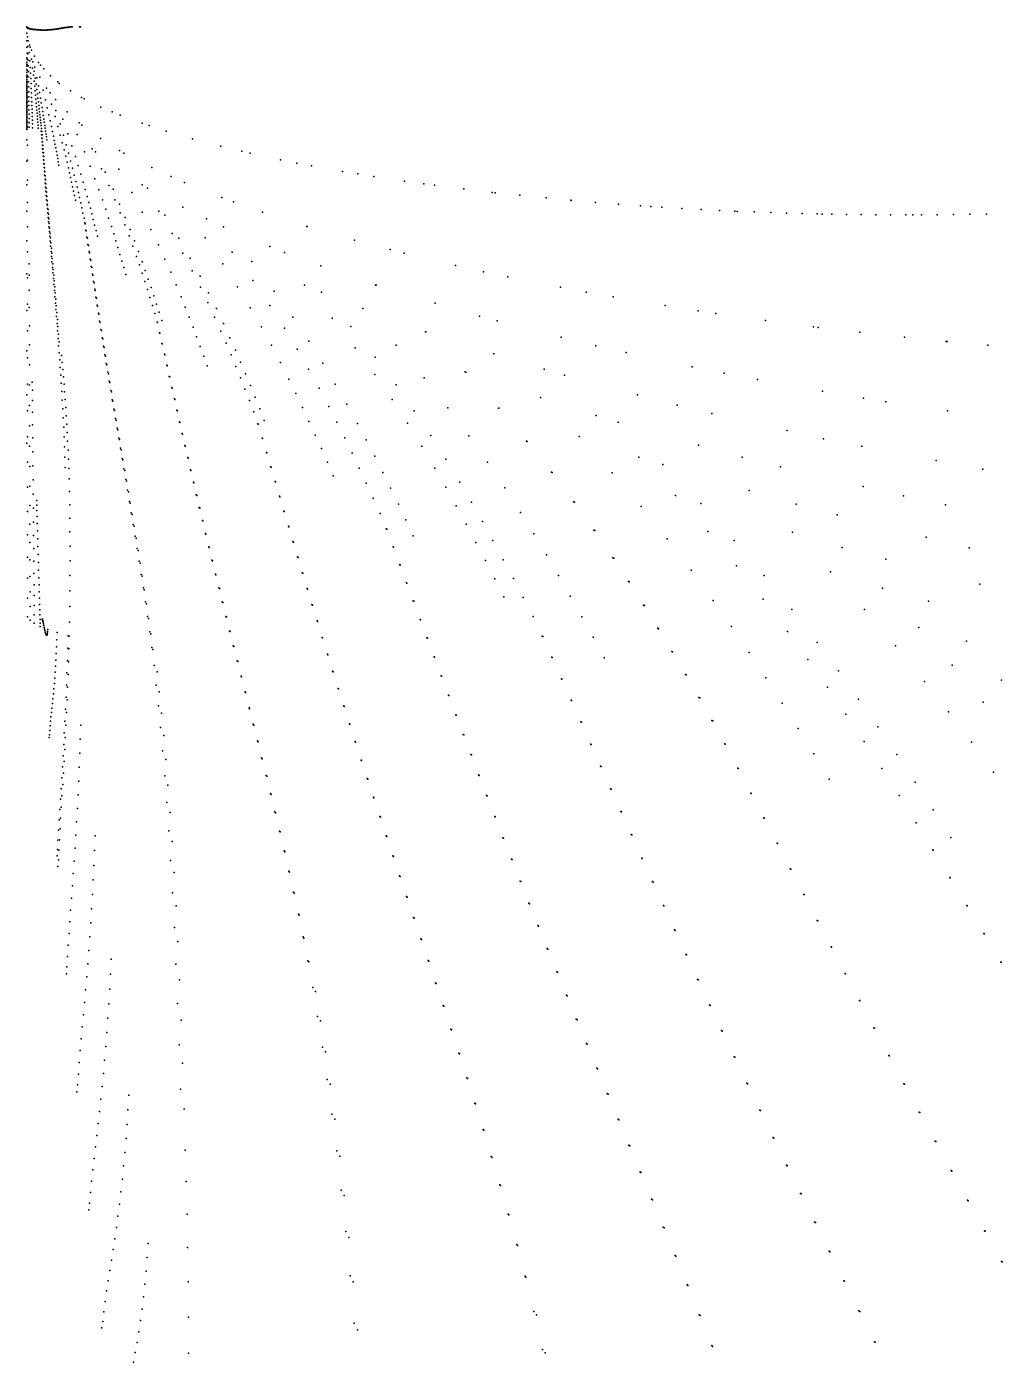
# Model space of a CAD drawing. Extents: x 0 to 4.6, y -1.66 to 1.66.
# Drawn here: x 0 to 0.143, y -0.1959 to 0 of the extents above; entities that cross this region are included whole.
import ezdxf

# ---------------------------------------------------------------- set-up
doc = ezdxf.new("R2010")
doc.units = 0
doc.layers.get('0').update_dxf_attribs({"linetype": 'CONTINUOUS'})

msp = doc.modelspace()

# ---------------------------------------------------------------- linework, layer by layer
at = {"color": 2}
for p in [(0, -0.00001, 78.6), (0, -0.00002, 78.6), (0, -0.00004, 78.6), (0.00001, -0.00005, 78.6), (0.00001, -0.00006, 78.6), (0.00001, -0.00007, 78.6), (0.00002, -0.00008, 78.6), (0.00002, -0.00093, 78.156), (0.00003, -0.0001, 78.6), (0.00004, -0.00011, 78.6), (0.00005, -0.00012, 78.6), (0.00007, -0.00014, 78.6), (0.00009, -0.00015, 78.6), (0.00009, -0.00016, 78.6), (0.00009, -0.00149, 78.156), (0.00013, -0.00018, 78.6), (0.00016, -0.00019, 78.6), (0.00017, -0.0002, 78.6), (0.00021, -0.00022, 78.6), (0.00025, -0.00023, 78.6), (0.00027, -0.00024, 78.6), (0.00033, -0.00026, 78.6), (0.00035, -0.00027, 78.6), (0.0004, -0.00028, 78.6), (0.00048, -0.0003, 78.6), (0.00048, -0.0003, 78.6), (0.00056, -0.00032, 78.6), (0.00062, -0.00033, 78.6), (0.00064, -0.00034, 78.6), (0.00073, -0.00035, 78.6), (0.00078, -0.00036, 78.6), (0.00082, -0.00037, 78.6), (0.00091, -0.00038, 78.6), (0.00095, -0.00039, 78.6), (0.001, -0.00039, 78.6), (0.00109, -0.00041, 78.6), (0.00114, -0.00041, 78.6), (0.00117, -0.00042, 78.6), (0.00126, -0.00043, 78.6), (0.00134, -0.00043, 78.6), (0.00135, -0.00043, 78.6), (0.00142, -0.00044, 78.6), (0.00149, -0.00045, 78.6), (0.00156, -0.00045, 78.6), (0.00156, -0.00045, 78.6), (0.00163, -0.00046, 78.6), (0.0017, -0.00046, 78.6), (0.00176, -0.00047, 78.6), (0.00179, -0.00047, 78.6), (0.00182, -0.00047, 78.6), (0.00188, -0.00047, 78.6), (0.00194, -0.00048, 78.6), (0.00199, -0.00048, 78.6), (0.00203, -0.00048, 78.6), (0.00204, -0.00048, 78.6), (0.00209, -0.00048, 78.6), (0.00214, -0.00049, 78.6), (0.00218, -0.00049, 78.6), (0.00223, -0.00049, 78.6), (0.00227, -0.00049, 78.6), (0.00229, -0.00049, 78.6), (0.00231, -0.00049, 78.6), (0.00236, -0.00049, 78.6), (0.0024, -0.00049, 78.6), (0.00244, -0.00049, 78.6), (0.00248, -0.00049, 78.6), (0.00253, -0.00049, 78.6), (0.00255, -0.00049, 78.6), (0.00257, -0.00049, 78.6), (0.00262, -0.00049, 78.6), (0.00266, -0.00049, 78.6), (0.00271, -0.00049, 78.6), (0.00276, -0.00049, 78.6), (0.00281, -0.00049, 78.6), (0.00281, -0.00049, 78.6), (0.00286, -0.00049, 78.6), (0.00291, -0.00049, 78.6), (0.00296, -0.00049, 78.6), (0.00301, -0.00048, 78.6), (0.00306, -0.00048, 78.6), (0.00309, -0.00048, 78.6), (0.00312, -0.00048, 78.6), (0.00317, -0.00048, 78.6), (0.00323, -0.00047, 78.6), (0.00329, -0.00047, 78.6), (0.00334, -0.00046, 78.6), (0.00337, -0.00046, 78.6), (0.0034, -0.00046, 78.6), (0.00346, -0.00045, 78.6), (0.00352, -0.00045, 78.6), (0.00358, -0.00044, 78.6), (0.00364, -0.00043, 78.6), (0.00365, -0.00043, 78.6), (0.00371, -0.00043, 78.6), (0.00377, -0.00042, 78.6), (0.00384, -0.00041, 78.6), (0.0039, -0.0004, 78.6), (0.00393, -0.0004, 78.6), (0.00397, -0.0004, 78.6), (0.00403, -0.00039, 78.6), (0.0041, -0.00038, 78.6), (0.00417, -0.00037, 78.6), (0.00422, -0.00036, 78.6), (0.00424, -0.00036, 78.6), (0.00431, -0.00035, 78.6), (0.00438, -0.00034, 78.6), (0.00446, -0.00033, 78.6), (0.0045, -0.00032, 78.6), (0.00453, -0.00032, 78.6), (0.0046, -0.0003, 78.6), (0.00468, -0.00029, 78.6), (0.00476, -0.00028, 78.6), (0.00479, -0.00028, 78.6), (0.00483, -0.00027, 78.6), (0.00491, -0.00026, 78.6), (0.00499, -0.00024, 78.6), (0.00507, -0.00023, 78.6), (0.00507, -0.00023, 78.6), (0.00515, -0.00022, 78.6), (0.00523, -0.00021, 78.6), (0.00531, -0.00019, 78.6), (0.00534, -0.00019, 78.6), (0.00539, -0.00018, 78.6), (0.00548, -0.00017, 78.6), (0.00556, -0.00015, 78.6), (0.00561, -0.00014, 78.6), (0.00565, -0.00014, 78.6), (0.00574, -0.00013, 78.6), (0.00582, -0.00011, 78.6), (0.00588, -0.0001, 78.6), (0.00591, -0.0001, 78.6), (0.006, -0.00009, 78.6), (0.00609, -0.00007, 78.6), (0.00613, -0.00007, 78.6), (0.00618, -0.00006, 78.6), (0.00627, -0.00005, 78.6), (0.00637, -0.00004, 78.6), (0.00638, -0.00003, 78.6), (0.00646, -0.00002, 78.6), (0.00655, -0.00001, 78.6), (0.00665, 0, 78.6), (0.00773, -0.00001, 78.6), (0.00786, -0.00001, 78.6), (0.00004, -0.00206, 77.356), (0.00004, -0.00301, 76.556), (0.00005, -0.0039, 75.756), (0.00015, -0.00289, 77.356), (0.00021, -0.00209, 78.156), (0.00036, -0.0038, 77.356), (0.00041, -0.00273, 78.156), (0.00052, -0.00298, 78.156), (0.00071, -0.00346, 78.156), (0, -0.00456, 34.456), (0, -0.00521, 35.156), (0, -0.00549, 33.756), (0, -0.00579, 35.856), (0.00006, -0.00475, 74.956), (0.00006, -0.00559, 74.156), (0.00018, -0.00396, 76.556), (0.00021, -0.00489, 75.756), (0.00023, -0.00575, 74.956), (0.00044, -0.00499, 76.556), (0.00069, -0.00477, 77.356), (0.00088, -0.00515, 77.356), (0.00114, -0.0043, 78.156), (0.00173, -0.00523, 78.156), (0.00203, -0.00562, 78.156), (0, -0.00629, 36.556), (0, -0.00673, 37.256), (0, -0.0071, 37.956), (0, -0.00722, 33.056), (0, -0.00744, 38.656), (0, -0.00774, 39.356), (0.00006, -0.0064, 73.356), (0.00007, -0.00721, 72.556), (0.00025, -0.00656, 74.156), (0.00026, -0.00734, 73.356), (0.00051, -0.00596, 75.756), (0.00056, -0.00682, 74.956), (0.0006, -0.00761, 74.156), (0.00086, -0.00609, 76.556), (0.00099, -0.00712, 75.756), (0.0011, -0.00653, 76.556), (0.0012, -0.00595, 77.356), (0.00125, -0.00757, 75.756), (0.0015, -0.00751, 76.556), (0.00193, -0.00738, 77.356), (0.00251, -0.0062, 78.156), (0.00351, -0.00722, 78.156), (0, -0.00799, 40.056), (0, -0.00823, 40.756), (0, -0.00845, 41.456), (0, -0.00865, 42.156), (0, -0.00884, 42.856), (0, -0.00901, 43.556), (0, -0.00915, 32.356), (0, -0.00918, 44.256), (0, -0.00935, 44.956), (0, -0.00952, 45.656), (0, -0.00968, 46.356), (0.00007, -0.00802, 71.756), (0.00007, -0.00883, 70.956), (0.00007, -0.00963, 70.156), (0.00028, -0.00809, 72.556), (0.00029, -0.00883, 71.756), (0.0003, -0.00956, 70.956), (0.00064, -0.00834, 73.356), (0.00067, -0.00904, 72.556), (0.0007, -0.00971, 71.756), (0.00109, -0.00798, 74.956), (0.00117, -0.00874, 74.156), (0.00124, -0.00942, 73.356), (0.00138, -0.00844, 74.956), (0.00148, -0.00919, 74.156), (0.00171, -0.00868, 75.756), (0.00188, -0.00964, 74.956), (0.0024, -0.0093, 76.556), (0.00292, -0.009, 77.356), (0.00344, -0.00972, 77.356), (0.00454, -0.00811, 78.156), (0.00478, -0.00831, 78.156), (0.0064, -0.00943, 78.156), (0, -0.00985, 47.056), (0, -0.01002, 47.756), (0, -0.01019, 48.456), (0, -0.01037, 49.156), (0, -0.01055, 49.856), (0, -0.01074, 50.556), (0, -0.01093, 51.256), (0, -0.01112, 51.956), (0, -0.01132, 31.656), (0, -0.01133, 52.656), (0, -0.01153, 53.356), (0, -0.01174, 54.056), (0.00008, -0.01034, 69.456), (0.00008, -0.01106, 68.756), (0.00031, -0.01029, 70.156), (0.00032, -0.01092, 69.456), (0.00032, -0.01156, 68.756), (0.00072, -0.01036, 70.956), (0.00075, -0.011, 70.156), (0.00077, -0.01155, 69.456), (0.0013, -0.01005, 72.556), (0.00135, -0.01065, 71.756), (0.0014, -0.01121, 70.956), (0.00157, -0.00985, 73.356), (0.00165, -0.01046, 72.556), (0.00172, -0.01102, 71.756), (0.00179, -0.01155, 70.956), (0.00202, -0.01046, 74.156), (0.00214, -0.01119, 73.356), (0.00275, -0.01074, 75.756), (0.00364, -0.01137, 76.556), (0.00423, -0.0107, 77.356), (0.00804, -0.01039, 78.156), (0.00842, -0.0106, 78.156), (0, -0.01196, 54.756), (0, -0.01217, 55.456), (0, -0.0124, 56.156), (0, -0.01263, 56.856), (0, -0.01285, 57.556), (0, -0.01308, 58.256), (0, -0.01331, 58.956), (0, -0.01354, 59.656), (0.00008, -0.01177, 68.056), (0.00008, -0.01249, 67.356), (0.00008, -0.01322, 66.656), (0.00033, -0.01219, 68.056), (0.00034, -0.01282, 67.356), (0.00035, -0.01346, 66.656), (0.00078, -0.0121, 68.756), (0.0008, -0.01264, 68.056), (0.00082, -0.01318, 67.356), (0.00145, -0.01176, 70.156), (0.00149, -0.01222, 69.456), (0.00153, -0.01268, 68.756), (0.00156, -0.01312, 68.056), (0.0016, -0.01357, 67.356), (0.00184, -0.01206, 70.156), (0.00189, -0.01249, 69.456), (0.00194, -0.01291, 68.756), (0.00199, -0.01331, 68.056), (0.00225, -0.01185, 72.556), (0.00235, -0.01246, 71.756), (0.00243, -0.01303, 70.956), (0.00251, -0.01357, 70.156), (0.00302, -0.01192, 74.956), (0.00325, -0.01293, 74.156), (0.00416, -0.01316, 75.756), (0.00428, -0.01231, 76.556), (0.00528, -0.01354, 76.556), (0.00593, -0.01249, 77.356), (0.01086, -0.01178, 78.156), (0.01252, -0.01249, 78.156), (0.0137, -0.01297, 78.156), (0, -0.01378, 30.956), (0, -0.01378, 60.356), (0, -0.014, 61.056), (0, -0.01423, 61.756), (0, -0.01446, 62.456), (0, -0.01467, 63.156), (0, -0.01489, 63.856), (0, -0.01509, 64.556), (0.00009, -0.01395, 65.956), (0.00009, -0.01469, 65.256), (0.00035, -0.0141, 65.956), (0.00036, -0.01475, 65.256), (0.00084, -0.01372, 66.656), (0.00085, -0.01427, 65.956), (0.00087, -0.01481, 65.256), (0.00163, -0.01401, 66.656), (0.00166, -0.01444, 65.956), (0.0017, -0.01488, 65.256), (0.00203, -0.01372, 67.356), (0.00207, -0.01412, 66.656), (0.00211, -0.01451, 65.956), (0.00213, -0.01534, 64.556), (0.00216, -0.01491, 65.256), (0.0022, -0.01535, 64.556), (0.00258, -0.01402, 69.456), (0.00265, -0.01447, 68.756), (0.00271, -0.0149, 68.056), (0.00277, -0.01532, 67.356), (0.00344, -0.01382, 73.356), (0.00361, -0.01462, 72.556), (0.00377, -0.01536, 71.756), (0.00458, -0.01464, 74.956), (0.00489, -0.01427, 75.756), (0.00768, -0.01409, 77.356), (0.00809, -0.01443, 77.356), (0.01691, -0.01416, 78.156), (0.01794, -0.0145, 78.156), (0.02046, -0.01532, 78.156), (0, -0.01658, 30.256), (0.00009, -0.01738), (0.00009, -0.01738, 0.375), (0.00009, -0.01738, 0.75), (0.00009, -0.01738, 1.125), (0.00009, -0.01738, 1.5), (0.00217, -0.01585, 63.856), (0.00221, -0.01636, 63.156), (0.00224, -0.01586, 63.856), (0.00225, -0.01687, 62.456), (0.00228, -0.01638, 63.156), (0.00229, -0.01739, 61.756), (0.00232, -0.0169, 62.456), (0.00236, -0.01743, 61.756), (0.00283, -0.01574, 66.656), (0.00288, -0.01616, 65.956), (0.00294, -0.01657, 65.256), (0.00391, -0.01605, 70.956), (0.00404, -0.0167, 70.156), (0.00414, -0.01725, 69.456), (0.00492, -0.01591, 74.156), (0.00521, -0.01703, 73.356), (0.00538, -0.0159, 74.956), (0.00579, -0.01731, 74.156), (0.00603, -0.01569, 75.756), (0.00663, -0.01748, 74.956), (0.00739, -0.01583, 76.556), (0.01081, -0.01641, 77.356), (0.02429, -0.01645, 78.156), (0.02432, -0.01645, 78.156), (0.02844, -0.01753, 78.156), (0.00009, -0.01959, 2.256), (0.00233, -0.01792, 61.056), (0.00237, -0.01844, 60.356), (0.0024, -0.01796, 61.056), (0.00241, -0.01898, 59.656), (0.00245, -0.0185, 60.356), (0.00246, -0.01952, 58.956), (0.00249, -0.01904, 59.656), (0.00425, -0.01779, 68.756), (0.00435, -0.01831, 68.056), (0.00444, -0.01882, 67.356), (0.00454, -0.01933, 66.656), (0.00547, -0.01805, 72.556), (0.00571, -0.01899, 71.756), (0.00613, -0.01856, 73.356), (0.00713, -0.01902, 74.156), (0.00845, -0.01836, 75.756), (0.00957, -0.01791, 76.556), (0.01008, -0.01835, 76.556), (0.01359, -0.01815, 77.356), (0.01423, -0.01853, 77.356), (0.03152, -0.01827, 78.156), (0.03275, -0.01855, 78.156), (0.0372, -0.01951, 78.156), (0, -0.0197, 29.556), (0.0025, -0.02007, 58.256), (0.00253, -0.01959, 58.956), (0.00254, -0.02063, 57.556), (0.00258, -0.02015, 58.256), (0.00259, -0.02119, 56.856), (0.00262, -0.02072, 57.556), (0.00267, -0.02129, 56.856), (0.00463, -0.01983, 65.956), (0.00472, -0.02033, 65.256), (0.00592, -0.01988, 70.956), (0.00611, -0.02072, 70.156), (0.00628, -0.02143, 69.456), (0.00644, -0.0197, 72.556), (0.00671, -0.02076, 71.756), (0.00756, -0.02038, 73.356), (0.00929, -0.02047, 74.956), (0.01094, -0.02083, 75.756), (0.01152, -0.02133, 75.756), (0.01348, -0.02089, 76.556), (0.01836, -0.02066, 77.356), (0.03962, -0.01999, 78.156), (0.04173, -0.0204, 78.156), (0.04631, -0.02122, 78.156), (0, -0.02318, 28.856), (0.00009, -0.02249, 2.956), (0.00263, -0.02176, 56.156), (0.00268, -0.02234, 55.456), (0.00271, -0.02187, 56.156), (0.00272, -0.02293, 54.756), (0.00276, -0.02246, 55.456), (0.00281, -0.02306, 54.756), (0.00643, -0.02213, 68.756), (0.00658, -0.0228, 68.056), (0.00673, -0.02347, 67.356), (0.00696, -0.02176, 70.956), (0.00719, -0.02271, 70.156), (0.00793, -0.02162, 72.556), (0.00827, -0.02278, 71.756), (0.00999, -0.0223, 74.156), (0.01203, -0.02327, 74.956), (0.01694, -0.02318, 76.556), (0.02116, -0.02197, 77.356), (0.02315, -0.02285, 77.356), (0.04854, -0.02159, 78.156), (0.05087, -0.02197, 78.156), (0.05538, -0.02264, 78.156), (0.05823, -0.02305, 78.156), (0.05979, -0.02326, 78.156), (0.00277, -0.02353, 54.056), (0.00282, -0.02413, 53.356), (0.00286, -0.02366, 54.056), (0.00287, -0.02475, 52.656), (0.00291, -0.02428, 53.356), (0.00292, -0.02537, 51.956), (0.00296, -0.0249, 52.656), (0.00687, -0.02413, 66.656), (0.00701, -0.02478, 65.956), (0.00715, -0.02543, 65.256), (0.00739, -0.02352, 69.456), (0.00757, -0.02431, 68.756), (0.00775, -0.02507, 68.056), (0.00858, -0.02386, 70.956), (0.00886, -0.0249, 70.156), (0.01059, -0.02392, 73.356), (0.01111, -0.0254, 72.556), (0.01267, -0.02383, 74.956), (0.01293, -0.0254, 74.156), (0.0154, -0.02433, 75.756), (0.01773, -0.02367, 76.556), (0.02858, -0.02503, 77.356), (0.06409, -0.0238, 78.156), (0.06825, -0.0243, 78.156), (0.06866, -0.02435, 78.156), (0.07227, -0.02473, 78.156), (0.07613, -0.02512, 78.156), (0, -0.02704, 28.156), (0.0001, -0.0258, 3.656), (0.00298, -0.02601, 51.256), (0.00302, -0.02554, 51.956), (0.00303, -0.02665, 50.556), (0.00307, -0.02618, 51.256), (0.00308, -0.0273, 49.856), (0.00313, -0.02683, 50.556), (0.00792, -0.02583, 67.356), (0.00808, -0.02658, 66.656), (0.00825, -0.02733, 65.956), (0.0091, -0.02578, 69.456), (0.00933, -0.02663, 68.756), (0.01158, -0.02678, 71.756), (0.01362, -0.02601, 74.156), (0.01371, -0.0273, 73.356), (0.01694, -0.02722, 74.956), (0.01936, -0.02707, 75.756), (0.02288, -0.02646, 76.556), (0.03032, -0.02568, 77.356), (0.03458, -0.02718, 77.356), (0.07976, -0.02546, 78.156), (0.07983, -0.02547, 78.156), (0.08338, -0.02577, 78.156), (0.08677, -0.02603, 78.156), (0.09, -0.02627, 78.156), (0.0915, -0.02638, 78.156), (0.0931, -0.02648, 78.156), (0.09605, -0.02665, 78.156), (0.09887, -0.02681, 78.156), (0.10158, -0.02695, 78.156), (0.1038, -0.02706, 78.156), (0.10417, -0.02708, 78.156), (0.10666, -0.02717, 78.156), (0.10907, -0.02726, 78.156), (0.1114, -0.02734, 78.156), (0.11366, -0.0274, 78.156), (0.0001, -0.02934, 4.356), (0.00314, -0.02797, 49.156), (0.00318, -0.0275, 49.856), (0.0032, -0.02864, 48.456), (0.00324, -0.02817, 49.156), (0.00326, -0.02933, 47.756), (0.0033, -0.02885, 48.456), (0.00841, -0.02807, 65.256), (0.0085, -0.02878, 64.556), (0.00857, -0.02892, 64.556), (0.00954, -0.02746, 68.056), (0.00975, -0.02829, 67.356), (0.00996, -0.0291, 66.656), (0.01201, -0.02808, 70.956), (0.01242, -0.02932, 70.156), (0.01439, -0.02904, 72.556), (0.01444, -0.02796, 73.356), (0.02027, -0.02763, 75.756), (0.02637, -0.0282, 76.556), (0.02886, -0.02935, 76.556), (0.04104, -0.02928, 77.356), (0.0411, -0.02929, 77.356), (0.11587, -0.02746, 78.156), (0.11662, -0.02748, 78.156), (0.11804, -0.0275, 78.156), (0.12019, -0.02753, 78.156), (0.12232, -0.02756, 78.156), (0.12446, -0.02758, 78.156), (0.12663, -0.02759, 78.156), (0.12886, -0.0276, 78.156), (0.12988, -0.0276, 78.156), (0.13118, -0.02759, 78.156), (0.13349, -0.02757, 78.156), (0.13585, -0.02754, 78.156), (0.13825, -0.02751, 78.156), (0.1407, -0.02747, 78.156), (0.00332, -0.03003, 47.056), (0.00336, -0.02955, 47.756), (0.00338, -0.03074, 46.356), (0.00342, -0.03026, 47.056), (0.00348, -0.03098, 46.356), (0.00866, -0.02982, 63.856), (0.00873, -0.02996, 63.856), (0.00882, -0.03087, 63.156), (0.00889, -0.03102, 63.156), (0.01016, -0.02991, 65.956), (0.01036, -0.03071, 65.256), (0.01275, -0.03037, 69.456), (0.015, -0.03067, 71.756), (0.01515, -0.02974, 72.556), (0.01821, -0.02974, 74.156), (0.0213, -0.03035, 74.956), (0.02229, -0.03099, 74.956), (0.02615, -0.03097, 75.756), (0.04807, -0.03129, 77.356), (0, -0.0314, 27.456), (0.0001, -0.03304, 5.056), (0.00344, -0.03146, 45.656), (0.0035, -0.0322, 44.956), (0.00355, -0.03172, 45.656), (0.00357, -0.03295, 44.256), (0.00361, -0.03246, 44.956), (0.00368, -0.03322, 44.256), (0.00898, -0.03192, 62.456), (0.00905, -0.03207, 62.456), (0.00914, -0.03299, 61.756), (0.00921, -0.03315, 61.756), (0.01307, -0.0314, 68.756), (0.01337, -0.0324, 68.056), (0.01556, -0.03221, 70.956), (0.0158, -0.0314, 71.756), (0.01638, -0.03298, 70.956), (0.01931, -0.032, 73.356), (0.0229, -0.03323, 74.156), (0.03013, -0.03306, 75.756), (0.03562, -0.03224, 76.556), (0.03779, -0.03311, 76.556), (0.05328, -0.03269, 77.356), (0.05535, -0.03321, 77.356), (0.00036, -0.03476), (0.00036, -0.03476, 0.375), (0.00036, -0.03476, 0.75), (0.00036, -0.03476, 1.125), (0.00036, -0.03476, 1.5), (0.00363, -0.03371, 43.556), (0.0037, -0.0345, 42.856), (0.00375, -0.034, 43.556), (0.00382, -0.0348, 42.856), (0.0093, -0.03408, 61.056), (0.00938, -0.03423, 61.056), (0.00947, -0.03516, 60.356), (0.01366, -0.03339, 67.356), (0.01395, -0.03437, 66.656), (0.01608, -0.03368, 70.156), (0.01651, -0.03494, 69.456), (0.01693, -0.03449, 70.156), (0.02026, -0.03407, 72.556), (0.02397, -0.03393, 74.156), (0.02876, -0.03479, 74.956), (0.03298, -0.03443, 75.756), (0.0431, -0.03508, 76.556), (0.06287, -0.03501, 77.356), (0, -0.03626, 26.756), (0.0001, -0.03684, 5.756), (0.00037, -0.03645, 2.256), (0.00377, -0.0353, 42.156), (0.00384, -0.03611, 41.456), (0.00389, -0.03561, 42.156), (0.00391, -0.03695, 40.756), (0.00396, -0.03643, 41.456), (0.00954, -0.03532, 60.356), (0.00963, -0.03627, 59.656), (0.00971, -0.03643, 59.656), (0.01423, -0.03534, 65.956), (0.01451, -0.03632, 65.256), (0.01692, -0.03617, 68.756), (0.01738, -0.03577, 69.456), (0.01782, -0.03703, 68.756), (0.02112, -0.03601, 71.756), (0.02427, -0.03582, 73.356), (0.02541, -0.03658, 73.356), (0.03315, -0.03721, 74.956), (0.06696, -0.03593, 77.356), (0.07053, -0.03668, 77.356), (0.00037, -0.03865, 2.956), (0.00398, -0.03781, 40.056), (0.00404, -0.03729, 40.756), (0.00406, -0.03869, 39.356), (0.00411, -0.03816, 40.056), (0.00419, -0.03905, 39.356), (0.0098, -0.03739, 58.956), (0.00988, -0.03755, 58.956), (0.00997, -0.03851, 58.256), (0.01005, -0.03868, 58.256), (0.01731, -0.03737, 68.056), (0.01769, -0.03855, 67.356), (0.01823, -0.03826, 68.056), (0.02191, -0.03786, 70.956), (0.02548, -0.03821, 72.556), (0.02667, -0.03903, 72.556), (0.03092, -0.03816, 74.156), (0.03627, -0.03877, 74.956), (0.04071, -0.0379, 75.756), (0.04319, -0.03895, 75.756), (0.05115, -0.03789, 76.556), (0.05122, -0.03791, 76.556), (0.07826, -0.03822, 77.356), (0.08203, -0.03893, 77.356), (0.0001, -0.04071, 6.456), (0.00413, -0.0396, 38.656), (0.00421, -0.04054, 37.956), (0.00426, -0.03998, 38.656), (0.00434, -0.04093, 37.956), (0.01015, -0.03966, 57.556), (0.01023, -0.03983, 57.556), (0.01032, -0.04082, 56.856), (0.0104, -0.04099, 56.856), (0.01807, -0.03973, 66.656), (0.01843, -0.0409, 65.956), (0.01863, -0.03947, 67.356), (0.01903, -0.04068, 66.656), (0.02264, -0.03963, 70.156), (0.02324, -0.04113, 69.456), (0.02656, -0.04046, 71.756), (0.03564, -0.04087, 74.156), (0.0599, -0.04057, 76.556), (0.08598, -0.03963, 77.356), (0.09359, -0.0409, 77.356), (0, -0.04162, 26.056), (0.00038, -0.04116, 3.656), (0.00428, -0.0415, 37.256), (0.00436, -0.0425, 36.556), (0.00442, -0.04191, 37.256), (0.0045, -0.04292, 36.556), (0.0105, -0.04199, 56.156), (0.01059, -0.04217, 56.156), (0.01879, -0.04207, 65.256), (0.01941, -0.04187, 65.956), (0.01979, -0.04307, 65.256), (0.02382, -0.04261, 68.756), (0.02755, -0.0426, 70.956), (0.0278, -0.04133, 71.756), (0.03278, -0.04122, 73.356), (0.039, -0.04261, 74.156), (0.04477, -0.04276, 74.956), (0.04925, -0.04133, 75.756), (0.06639, -0.04245, 76.556), (0.09842, -0.04167, 77.356), (0.10104, -0.04205, 77.356), (0.1083, -0.04307, 77.356), (0.0001, -0.04462, 7.156), (0.00039, -0.04386, 4.356), (0.00444, -0.04354, 35.856), (0.00452, -0.04461, 35.156), (0.00458, -0.04398, 35.856), (0.01069, -0.04319, 55.456), (0.01077, -0.04337, 55.456), (0.01088, -0.04439, 54.756), (0.01096, -0.04457, 54.756), (0.0191, -0.04331, 64.556), (0.01915, -0.04338, 64.556), (0.01946, -0.04488, 63.856), (0.01951, -0.04495, 63.856), (0.02438, -0.04405, 68.056), (0.02846, -0.04466, 70.156), (0.02883, -0.04352, 70.956), (0.0344, -0.04404, 72.556), (0.03778, -0.0442, 73.356), (0.0475, -0.04398, 74.956), (0.05846, -0.04473, 75.756), (0.05853, -0.04475, 75.756), (0.06899, -0.04315, 76.556), (0.11534, -0.04401, 77.356), (0.11603, -0.0441, 77.356), (0.12213, -0.0448, 77.356), (0.0004, -0.04668, 5.056), (0.0046, -0.04572, 34.456), (0.00466, -0.04507, 35.156), (0.00468, -0.04678, 33.756), (0.00474, -0.0462, 34.456), (0.01107, -0.04562, 54.056), (0.01116, -0.0458, 54.056), (0.01126, -0.04686, 53.356), (0.01982, -0.04646, 63.156), (0.01987, -0.04653, 63.156), (0.02491, -0.04548, 67.356), (0.02544, -0.0469, 66.656), (0.02922, -0.04641, 69.456), (0.02979, -0.04563, 70.156), (0.03586, -0.0467, 71.756), (0.04134, -0.0461, 73.356), (0.05417, -0.04671, 74.956), (0.07835, -0.04555, 76.556), (0.08345, -0.04679, 76.556), (0.12866, -0.04552, 77.356), (0.1348, -0.04617, 77.356), (0.13492, -0.04618, 77.356), (0.14092, -0.04672, 77.356), (0, -0.04752, 25.356), (0.00011, -0.04854, 7.856), (0.00476, -0.04782, 33.056), (0.00483, -0.04888, 32.356), (0.00512, -0.04822, 33.756), (0.01135, -0.04705, 53.356), (0.01146, -0.04811, 52.656), (0.01155, -0.0483, 52.656), (0.02018, -0.04805, 62.456), (0.02023, -0.04812, 62.456), (0.02596, -0.04831, 65.956), (0.02995, -0.04814, 68.756), (0.03059, -0.04743, 69.456), (0.03965, -0.04729, 72.556), (0.04814, -0.04708, 74.156), (0.05108, -0.04845, 74.156), (0.06846, -0.04796, 75.756), (0.0879, -0.04779, 76.556), (0.0004, -0.0496, 5.756), (0.00491, -0.04998, 31.656), (0.00521, -0.04923, 33.056), (0.00529, -0.05027, 32.356), (0.01167, -0.0494, 51.956), (0.01176, -0.04959, 51.956), (0.01188, -0.05069, 51.256), (0.01197, -0.05089, 51.256), (0.02054, -0.04965, 61.756), (0.02059, -0.04973, 61.756), (0.02647, -0.04972, 65.256), (0.03065, -0.04983, 68.056), (0.03135, -0.04919, 68.756), (0.03208, -0.05092, 68.056), (0.0372, -0.04924, 70.956), (0.04133, -0.05021, 71.756), (0.04339, -0.04934, 72.556), (0.06429, -0.05064, 74.956), (0.06438, -0.05067, 74.956), (0.07588, -0.05025, 75.756), (0.09754, -0.04986, 76.556), (0.10223, -0.05082, 76.556), (0.00011, -0.05244, 8.556), (0.00041, -0.05256, 6.456), (0.00082, -0.05214), (0.00082, -0.05214, 0.375), (0.00082, -0.05214, 0.75), (0.00082, -0.05214, 1.125), (0.00082, -0.05214, 1.5), (0.00499, -0.05112, 30.956), (0.00507, -0.05229, 30.256), (0.00538, -0.05133, 31.656), (0.00547, -0.05242, 30.956), (0.01209, -0.052, 50.556), (0.01219, -0.0522, 50.556), (0.0209, -0.05128, 61.056), (0.02096, -0.05136, 61.056), (0.03132, -0.05151, 67.356), (0.03279, -0.05264, 67.356), (0.03844, -0.0517, 70.156), (0.04523, -0.05241, 71.756), (0.05103, -0.05102, 73.356), (0.05414, -0.05254, 73.356), (0.05825, -0.0515, 74.156), (0.07884, -0.05109, 75.756), (0.10715, -0.05175, 76.556), (0, -0.05399, 24.656), (0.00083, -0.05331, 2.256), (0.00084, -0.0548, 2.956), (0.00514, -0.05351, 29.556), (0.00522, -0.05475, 28.856), (0.00555, -0.05354, 30.256), (0.00563, -0.05468, 29.556), (0.01231, -0.05335, 49.856), (0.01241, -0.05355, 49.856), (0.01254, -0.0547, 49.156), (0.02127, -0.05291, 60.356), (0.02132, -0.05299, 60.356), (0.02164, -0.05458, 59.656), (0.0217, -0.05466, 59.656), (0.03199, -0.05317, 66.656), (0.03264, -0.05483, 65.956), (0.03348, -0.05434, 66.656), (0.03946, -0.05379, 69.456), (0.04287, -0.053, 70.956), (0.05356, -0.05469, 72.556), (0.0753, -0.05437, 74.956), (0.08954, -0.054, 75.756), (0.11664, -0.05345, 76.556), (0.12265, -0.05449, 76.556), (0.00011, -0.05632, 9.256), (0.00042, -0.05555, 7.156), (0.00086, -0.05651, 3.656), (0.00529, -0.05604, 28.156), (0.00571, -0.05585, 28.856), (0.01264, -0.0549, 49.156), (0.01276, -0.05607, 48.456), (0.01286, -0.05628, 48.456), (0.02202, -0.05626, 58.956), (0.02208, -0.05634, 58.956), (0.03328, -0.05649, 65.256), (0.03416, -0.05604, 65.956), (0.04045, -0.05586, 68.756), (0.0443, -0.05571, 70.156), (0.04691, -0.05534, 70.956), (0.05682, -0.05635, 72.556), (0.06174, -0.05589, 73.356), (0.06914, -0.05593, 74.156), (0.06923, -0.05596, 74.156), (0.09537, -0.05552, 75.756), (0.10046, -0.05673, 75.756), (0.12593, -0.055, 76.556), (0.13498, -0.05636, 76.556), (0.00043, -0.05855, 7.856), (0.00087, -0.05837, 4.356), (0.00535, -0.05737, 27.456), (0.00542, -0.05875, 26.756), (0.00579, -0.05705, 28.156), (0.00586, -0.05828, 27.456), (0.013, -0.05748, 47.756), (0.0131, -0.05769, 47.756), (0.0224, -0.05795, 58.256), (0.02246, -0.05804, 58.256), (0.03386, -0.05824, 64.556), (0.03391, -0.05829, 64.556), (0.03483, -0.05774, 65.256), (0.04138, -0.05788, 68.056), (0.04548, -0.05802, 69.456), (0.04848, -0.05818, 70.156), (0.05583, -0.05817, 71.756), (0.08346, -0.05703, 74.956), (0.08672, -0.058, 74.956), (0.00011, -0.06014, 9.956), (0.00089, -0.06032, 5.056), (0.00548, -0.06017, 26.056), (0.00594, -0.05953, 26.756), (0.01324, -0.0589, 47.056), (0.01334, -0.05911, 47.056), (0.01348, -0.06034, 46.356), (0.01359, -0.06056, 46.356), (0.02279, -0.05968, 57.556), (0.02285, -0.05977, 57.556), (0.0345, -0.06033, 63.856), (0.03455, -0.06038, 63.856), (0.0423, -0.05989, 67.356), (0.04662, -0.06029, 68.756), (0.04977, -0.06061, 69.456), (0.05923, -0.05997, 71.756), (0.06481, -0.05999, 72.556), (0.08097, -0.06012, 74.156), (0.11147, -0.05924, 75.756), (0.11683, -0.06042, 75.756), (0, -0.06106, 23.956), (0.00043, -0.06153, 8.556), (0.00091, -0.06235, 5.756), (0.00554, -0.06163, 25.356), (0.006, -0.06081, 26.056), (0.00607, -0.06212, 25.356), (0.01373, -0.06181, 45.656), (0.01384, -0.06204, 45.656), (0.02319, -0.06142, 56.856), (0.02325, -0.06151, 56.856), (0.03513, -0.06244, 63.156), (0.03518, -0.0625, 63.156), (0.04319, -0.06188, 66.656), (0.0477, -0.06253, 68.056), (0.05791, -0.06151, 70.956), (0.07328, -0.06078, 73.356), (0.07337, -0.06082, 73.356), (0.09849, -0.06137, 74.956), (0.12245, -0.06154, 75.756), (0.00011, -0.06389, 10.656), (0.00044, -0.06448, 9.256), (0.00092, -0.06441, 6.456), (0.00559, -0.06313, 24.656), (0.00613, -0.06345, 24.656), (0.01398, -0.06331, 44.956), (0.0141, -0.06354, 44.956), (0.0236, -0.06319, 56.156), (0.02366, -0.06328, 56.156), (0.03576, -0.06456, 62.456), (0.03582, -0.06461, 62.456), (0.04407, -0.06387, 65.956), (0.05101, -0.06301, 68.756), (0.06144, -0.06344, 70.956), (0.06756, -0.06389, 71.756), (0.08974, -0.06313, 74.156), (0.09325, -0.06422, 74.156), (0.10489, -0.06314, 74.956), (0.11049, -0.06454, 74.956), (0.1333, -0.06361, 75.756), (0.00094, -0.06648, 7.156), (0.00564, -0.06467, 23.956), (0.00618, -0.0648, 23.956), (0.00622, -0.06633, 23.256), (0.01424, -0.06484, 44.256), (0.01436, -0.06507, 44.256), (0.01451, -0.06639, 43.556), (0.02401, -0.06499, 55.456), (0.02407, -0.06508, 55.456), (0.04494, -0.06586, 65.256), (0.04875, -0.06475, 67.356), (0.0522, -0.06536, 68.056), (0.05984, -0.06475, 70.156), (0.07691, -0.06533, 72.556), (0.07701, -0.06537, 72.556), (0.08582, -0.06542, 73.356), (0.14017, -0.06488, 75.756), (0.00012, -0.06754, 11.356), (0.00045, -0.06738, 9.956), (0.00626, -0.06819, 22.556), (0.01462, -0.06663, 43.556), (0.01478, -0.06799, 42.856), (0.0149, -0.06823, 42.856), (0.02443, -0.0668, 54.756), (0.0245, -0.06689, 54.756), (0.0364, -0.0667, 61.756), (0.03646, -0.06676, 61.756), (0.04978, -0.06696, 66.656), (0.05335, -0.0677, 67.356), (0.06144, -0.06753, 69.456), (0.06348, -0.06682, 70.156), (0.07007, -0.06763, 70.956), (0.1059, -0.06801, 74.156), (0.1226, -0.06745, 74.956), (0.00046, -0.07022, 10.656), (0.00096, -0.06856, 7.856), (0.00146, -0.06951), (0.00146, -0.06951, 0.375), (0.00146, -0.06951, 0.75), (0.00146, -0.06951, 1.125), (0.00146, -0.06951, 1.5), (0.00147, -0.07016, 2.256), (0.0063, -0.0701, 21.856), (0.01505, -0.06962, 42.156), (0.01517, -0.06986, 42.156), (0.02486, -0.06864, 54.056), (0.02493, -0.06873, 54.056), (0.0253, -0.07051, 53.356), (0.03705, -0.06887, 61.056), (0.0371, -0.06893, 61.056), (0.05079, -0.06916, 65.956), (0.05448, -0.07003, 66.656), (0.06297, -0.07027, 68.756), (0.06518, -0.06971, 69.456), (0.08018, -0.06966, 71.756), (0.08028, -0.06971, 71.756), (0.09007, -0.07038, 72.556), (0.09512, -0.06875, 73.356), (0.09883, -0.06995, 73.356), (0.11279, -0.07001, 74.156), (0.12851, -0.06882, 74.956), (0.13469, -0.07011, 74.956), (0.00012, -0.07109, 12.056), (0.00098, -0.07062, 8.556), (0.0015, -0.07094, 2.956), (0.00152, -0.07185, 3.656), (0.00632, -0.07207, 21.156), (0.01533, -0.07128, 41.456), (0.01545, -0.07152, 41.456), (0.02537, -0.07061, 53.356), (0.02575, -0.0724, 52.656), (0.0377, -0.07105, 60.356), (0.03775, -0.07111, 60.356), (0.05179, -0.07137, 65.256), (0.05558, -0.07234, 65.956), (0.07241, -0.07127, 70.156), (0.11881, -0.07158, 74.156), (0.00046, -0.07297, 11.356), (0.001, -0.07265, 9.256), (0.00155, -0.07287, 4.356), (0.00158, -0.07396, 5.056), (0.00634, -0.0741, 20.456), (0.01562, -0.07299, 40.756), (0.01574, -0.07324, 40.756), (0.02582, -0.07249, 52.656), (0.02621, -0.07433, 51.956), (0.02628, -0.07443, 51.956), (0.03836, -0.07327, 59.656), (0.03842, -0.07333, 59.656), (0.05271, -0.07366, 64.556), (0.05278, -0.07371, 64.556), (0.06443, -0.07296, 68.056), (0.06681, -0.07257, 68.756), (0.07434, -0.0744, 69.456), (0.08316, -0.07384, 70.956), (0.08327, -0.07388, 70.956), (0.09984, -0.07404, 72.556), (0.11224, -0.07415, 73.356), (0.00012, -0.07451, 12.756), (0.00047, -0.07563, 12.056), (0.00101, -0.07463, 9.956), (0.00161, -0.07509, 5.756), (0.00164, -0.07625, 6.456), (0.00635, -0.07619, 19.756), (0.01591, -0.07474, 40.056), (0.01603, -0.075, 40.056), (0.02669, -0.07627, 51.256), (0.02676, -0.07637, 51.256), (0.03903, -0.07551, 58.956), (0.03909, -0.07558, 58.956), (0.0537, -0.07626, 63.856), (0.05377, -0.07632, 63.856), (0.05667, -0.07467, 65.256), (0.06585, -0.07564, 67.356), (0.06835, -0.07537, 68.056), (0.09389, -0.07512, 71.756), (0.10373, -0.07534, 72.556), (0.11955, -0.07637, 73.356), (0.13184, -0.07487, 74.156), (0.00012, -0.07778, 13.456), (0.00048, -0.07819, 12.756), (0.00103, -0.07655, 10.656), (0.00168, -0.07741, 7.156), (0.00635, -0.07833, 19.056), (0.0162, -0.07654, 39.356), (0.01633, -0.0768, 39.356), (0.02716, -0.07824, 50.556), (0.02724, -0.07835, 50.556), (0.03971, -0.07777, 58.256), (0.03977, -0.07784, 58.256), (0.06725, -0.07831, 66.656), (0.06986, -0.07817, 67.356), (0.0762, -0.07748, 68.756), (0.08593, -0.0779, 70.156), (0.08605, -0.07795, 70.156), (0.12593, -0.0781, 73.356), (0.13818, -0.07643, 74.156), (0.00104, -0.0784, 11.356), (0.00106, -0.08018, 12.056), (0.00171, -0.07857, 7.856), (0.00174, -0.0797, 8.556), (0.0165, -0.0784, 38.656), (0.01663, -0.07867, 38.656), (0.02766, -0.08027, 49.856), (0.0404, -0.08008, 57.556), (0.04046, -0.08015, 57.556), (0.05468, -0.07889, 63.156), (0.05475, -0.07895, 63.156), (0.09739, -0.07969, 70.956), (0.10407, -0.07908, 71.756), (0.11781, -0.07993, 72.556), (0.00012, -0.08089, 14.156), (0.00048, -0.08061, 13.456), (0.00107, -0.08186, 12.756), (0.00177, -0.08081, 9.256), (0.0018, -0.08187, 9.956), (0.00634, -0.08051, 18.356), (0.0168, -0.08033, 37.956), (0.01693, -0.0806, 37.956), (0.02773, -0.08037, 49.856), (0.05567, -0.08154, 62.456), (0.05574, -0.08159, 62.456), (0.06861, -0.08097, 65.956), (0.07134, -0.08095, 66.656), (0.07796, -0.08051, 68.056), (0.08823, -0.08139, 69.456), (0.08834, -0.08144, 69.456), (0.10813, -0.08048, 71.756), (0.13973, -0.08175, 73.356), (0.00012, -0.08382, 14.856), (0.00049, -0.0829, 14.156), (0.00108, -0.08344, 13.456), (0.00183, -0.08288, 10.656), (0.00186, -0.08383, 11.356), (0.00633, -0.08274, 17.656), (0.0171, -0.08231, 37.256), (0.01724, -0.08258, 37.256), (0.02816, -0.0823, 49.156), (0.02824, -0.0824, 49.156), (0.04111, -0.0824, 56.856), (0.04117, -0.08247, 56.856), (0.05667, -0.08421, 61.756), (0.06996, -0.08364, 65.256), (0.07279, -0.08372, 65.956), (0.07968, -0.08354, 67.356), (0.10064, -0.08414, 70.156), (0.10795, -0.08395, 70.956), (0.12548, -0.08236, 72.556), (0.00049, -0.08504, 14.856), (0.0011, -0.08491, 14.156), (0.00188, -0.08472, 12.056), (0.0019, -0.08554, 12.756), (0.0063, -0.08501, 16.956), (0.01741, -0.08437, 36.556), (0.01755, -0.08465, 36.556), (0.02867, -0.08436, 48.456), (0.02875, -0.08447, 48.456), (0.04182, -0.08476, 56.156), (0.04189, -0.08483, 56.156), (0.05674, -0.08427, 61.756), (0.09043, -0.08484, 68.756), (0.09055, -0.08489, 68.756), (0.11216, -0.08546, 70.956), (0.12281, -0.08545, 71.756), (0.13218, -0.08425, 72.556), (0.00012, -0.08657, 15.556), (0.0005, -0.08703, 15.556), (0.00111, -0.08626, 14.856), (0.00111, -0.08749, 15.556), (0.00193, -0.08627, 13.456), (0.00195, -0.08692, 14.156), (0.00196, -0.08748, 14.856), (0.00198, -0.08795, 15.556), (0.00227, -0.08688), (0.00227, -0.08688, 0.375), (0.00227, -0.08688, 0.75), (0.00227, -0.08688, 1.125), (0.00227, -0.08688, 1.5), (0.0023, -0.08701, 2.256), (0.00234, -0.08708, 2.956), (0.00238, -0.08719, 3.656), (0.00242, -0.08737, 4.356), (0.00247, -0.08759, 5.056), (0.00252, -0.08783, 5.756), (0.00257, -0.08809, 6.456), (0.00627, -0.08732, 16.256), (0.01772, -0.08651, 35.856), (0.01786, -0.0868, 35.856), (0.0292, -0.08648, 47.756), (0.02928, -0.08659, 47.756), (0.04256, -0.08716, 55.456), (0.04262, -0.08723, 55.456), (0.05767, -0.08692, 61.056), (0.05774, -0.08698, 61.056), (0.07422, -0.08651, 65.256), (0.08137, -0.08655, 66.656), (0.10332, -0.08797, 69.456), (0.1308, -0.0881, 71.756), (0.00262, -0.08834, 7.156), (0.00267, -0.08857, 7.856), (0.00272, -0.08878, 8.556), (0.00276, -0.08896, 9.256), (0.00281, -0.08911, 9.956), (0.00286, -0.08921, 10.656), (0.0029, -0.08926, 11.356), (0.00294, -0.08926, 12.056), (0.00298, -0.08921, 12.756), (0.00301, -0.0891, 13.456), (0.00304, -0.08893, 14.156), (0.00307, -0.0887, 14.856), (0.00309, -0.08841, 15.556), (0.00442, -0.08992, 14.856), (0.00445, -0.08887, 15.556), (0.00606, -0.08933, 15.556), (0.00623, -0.08937, 15.556), (0.01804, -0.08874, 35.156), (0.01818, -0.08903, 35.156), (0.02974, -0.08861, 47.056), (0.02982, -0.08872, 47.056), (0.04331, -0.08957, 54.756), (0.04337, -0.08964, 54.756), (0.05868, -0.08964, 60.356), (0.05876, -0.0897, 60.356), (0.07557, -0.08936, 64.556), (0.07564, -0.08941, 64.556), (0.08302, -0.08955, 65.956), (0.09252, -0.08823, 68.056), (0.09264, -0.08829, 68.056), (0.11155, -0.08871, 70.156), (0.00433, -0.09193, 13.456), (0.00438, -0.09094, 14.156), (0.00601, -0.09113, 14.856), (0.00618, -0.09124, 14.856), (0.01835, -0.09105, 34.456), (0.0185, -0.09135, 34.456), (0.03028, -0.09078, 46.356), (0.03036, -0.0909, 46.356), (0.04407, -0.09203, 54.056), (0.09457, -0.09162, 67.356), (0.09469, -0.09168, 67.356), (0.1059, -0.09176, 68.756), (0.1159, -0.09031, 70.156), (0.12738, -0.09079, 70.956), (0.13778, -0.09014, 71.756), (0.00423, -0.0938, 12.056), (0.00429, -0.09288, 12.756), (0.00596, -0.09294, 14.156), (0.00613, -0.09313, 14.156), (0.01867, -0.0937, 33.756), (0.03084, -0.093, 45.656), (0.03093, -0.09312, 45.656), (0.04414, -0.09211, 54.056), (0.05971, -0.09241, 59.656), (0.05979, -0.09247, 59.656), (0.07698, -0.09248, 63.856), (0.07705, -0.09252, 63.856), (0.08465, -0.09257, 65.256), (0.11452, -0.0928, 69.456), (0.13567, -0.09365, 70.956), (0.00411, -0.09553, 10.656), (0.00417, -0.09468, 11.356), (0.0059, -0.09475, 13.456), (0.00606, -0.09501, 13.456), (0.01911, -0.09463, 33.756), (0.03142, -0.09525, 44.956), (0.0315, -0.09537, 44.956), (0.04485, -0.09453, 53.356), (0.04492, -0.0946, 53.356), (0.06075, -0.0952, 58.956), (0.06083, -0.09527, 58.956), (0.07839, -0.09562, 63.156), (0.07846, -0.09567, 63.156), (0.09657, -0.09499, 66.656), (0.09669, -0.09505, 66.656), (0.10835, -0.09549, 68.056), (0.11899, -0.09448, 69.456), (0.14291, -0.09583, 70.956), (0.00391, -0.09786, 8.556), (0.00398, -0.09712, 9.256), (0.00405, -0.09634, 9.956), (0.00583, -0.09655, 12.756), (0.00599, -0.09688, 12.756), (0.01898, -0.09657, 33.056), (0.01944, -0.09757, 33.056), (0.032, -0.09755, 44.256), (0.03208, -0.09767, 44.256), (0.04565, -0.09705, 52.656), (0.04572, -0.09712, 52.656), (0.11738, -0.09684, 68.756), (0.13163, -0.09601, 70.156), (0.00377, -0.09926, 7.156), (0.00384, -0.09857, 7.856), (0.00576, -0.09833, 12.056), (0.00592, -0.09874, 12.056), (0.0193, -0.0996, 32.356), (0.03259, -0.09989, 43.556), (0.04647, -0.09962, 51.956), (0.04654, -0.0997, 51.956), (0.06181, -0.09802, 58.256), (0.06189, -0.09809, 58.256), (0.07981, -0.09878, 62.456), (0.07988, -0.09883, 62.456), (0.09853, -0.09836, 65.956), (0.09866, -0.09843, 65.956), (0.11075, -0.09922, 67.356), (0.12196, -0.09861, 68.756), (0.14019, -0.09907, 70.156), (0.00355, -0.10121, 5.056), (0.00363, -0.10057, 5.756), (0.0037, -0.09992, 6.456), (0.0056, -0.10185, 10.656), (0.00568, -0.1001, 11.356), (0.00584, -0.10059, 11.356), (0.01976, -0.10068, 32.356), (0.03268, -0.10002, 43.556), (0.06289, -0.10091, 57.556), (0.06297, -0.10097, 57.556), (0.10046, -0.10174, 65.256), (0.10059, -0.10181, 65.256), (0.1201, -0.10083, 68.056), (0.13514, -0.1005, 69.456), (0.00337, -0.1032, 2.956), (0.00342, -0.10252, 3.656), (0.00349, -0.10186, 4.356), (0.00551, -0.10357, 9.956), (0.00575, -0.10242, 10.656), (0.00792, -0.10244, 15.556), (0.01961, -0.1028, 31.656), (0.0332, -0.10229, 42.856), (0.03329, -0.10242, 42.856), (0.0473, -0.10222, 51.256), (0.04737, -0.1023, 51.256), (0.06399, -0.1038, 56.856), (0.08124, -0.10197, 61.756), (0.08131, -0.10202, 61.756), (0.11309, -0.10293, 66.656), (0.12479, -0.10268, 68.056), (0.00328, -0.10423), (0.00328, -0.10423, 0.375), (0.00328, -0.10423, 0.75), (0.00328, -0.10423, 1.125), (0.00328, -0.10423, 1.5), (0.00332, -0.10385, 2.256), (0.00542, -0.10526, 9.256), (0.00566, -0.10423, 9.956), (0.00785, -0.1045, 14.856), (0.02008, -0.10396, 31.656), (0.03382, -0.10474, 42.156), (0.03391, -0.10487, 42.156), (0.04815, -0.10485, 50.556), (0.04822, -0.10493, 50.556), (0.06407, -0.10387, 56.856), (0.08268, -0.10521, 61.056), (0.08275, -0.10526, 61.056), (0.10232, -0.10516, 64.556), (0.10238, -0.1052, 64.556), (0.12275, -0.10481, 67.356), (0.13852, -0.10495, 68.756), (0.00532, -0.10693, 8.556), (0.00557, -0.106, 9.256), (0.00778, -0.10655, 14.156), (0.01992, -0.10622, 30.956), (0.0204, -0.10748, 30.956), (0.03444, -0.10724, 41.456), (0.03453, -0.10737, 41.456), (0.04903, -0.10755, 49.856), (0.0491, -0.10763, 49.856), (0.06511, -0.10674, 56.156), (0.06519, -0.10681, 56.156), (0.11538, -0.10663, 65.956), (0.12754, -0.10676, 67.356), (0.00523, -0.10856, 7.856), (0.00537, -0.10946, 7.856), (0.00547, -0.10775, 8.556), (0.0077, -0.10859, 13.456), (0.08413, -0.10845, 60.356), (0.0842, -0.10851, 60.356), (0.10423, -0.10876, 63.856), (0.10429, -0.1088, 63.856), (0.12535, -0.10879, 66.656), (0.14172, -0.10934, 68.056), (0.00513, -0.11017, 7.156), (0.00527, -0.11116, 7.156), (0.00762, -0.11063, 12.756), (0.02023, -0.10988, 30.256), (0.02071, -0.11124, 30.256), (0.03508, -0.10981, 40.756), (0.03518, -0.10994, 40.756), (0.04992, -0.11026, 49.156), (0.04999, -0.11034, 49.156), (0.06625, -0.10974, 55.456), (0.06634, -0.10981, 55.456), (0.11765, -0.11036, 65.256), (0.13024, -0.11081, 66.656), (0.00493, -0.11329, 5.756), (0.00503, -0.11175, 6.456), (0.00517, -0.11282, 6.456), (0.00752, -0.11265, 12.056), (0.03573, -0.11245, 40.056), (0.03583, -0.11259, 40.056), (0.05082, -0.11302, 48.456), (0.0509, -0.1131, 48.456), (0.06741, -0.11275, 54.756), (0.0675, -0.11282, 54.756), (0.0856, -0.11177, 59.656), (0.08568, -0.11182, 59.656), (0.10614, -0.1124, 63.156), (0.10621, -0.11245, 63.156), (0.12789, -0.11275, 65.956), (0.00484, -0.11482, 5.056), (0.00507, -0.11445, 5.756), (0.00742, -0.11465, 11.356), (0.02053, -0.11377, 29.556), (0.02102, -0.11525, 29.556), (0.03639, -0.11516, 39.356), (0.03649, -0.1153, 39.356), (0.0871, -0.1151, 58.956), (0.08718, -0.11516, 58.956), (0.13288, -0.11486, 65.956), (0.00475, -0.11634, 4.356), (0.00497, -0.11606, 5.056), (0.00731, -0.11663, 10.656), (0.05176, -0.11584, 47.756), (0.05184, -0.11593, 47.756), (0.0686, -0.11582, 54.056), (0.06869, -0.1159, 54.056), (0.10806, -0.11605, 62.456), (0.10813, -0.1161, 62.456), (0.1304, -0.11674, 65.256), (0.00458, -0.11932, 2.956), (0.00466, -0.11784, 3.656), (0.00479, -0.11923, 3.656), (0.00488, -0.11765, 4.356), (0.00719, -0.11857, 9.956), (0.01002, -0.11868, 15.556), (0.02082, -0.11791, 28.856), (0.03706, -0.11796, 38.656), (0.03716, -0.1181, 38.656), (0.05271, -0.11869, 47.056), (0.05279, -0.11878, 47.056), (0.06982, -0.11894, 53.356), (0.06991, -0.11902, 53.356), (0.08861, -0.11847, 58.256), (0.08869, -0.11853, 58.256), (0.13549, -0.11893, 65.256), (0.00451, -0.12068, 2.256), (0.00471, -0.12078, 2.956), (0.00708, -0.12049, 9.256), (0.00994, -0.12084, 14.856), (0.02132, -0.11951, 28.856), (0.03774, -0.12085, 37.956), (0.03784, -0.12099, 37.956), (0.10999, -0.11975, 61.756), (0.11006, -0.11979, 61.756), (0.13285, -0.12072, 64.556), (0.1329, -0.12075, 64.556), (0.00446, -0.12158), (0.00446, -0.12158, 0.375), (0.00446, -0.12158, 0.75), (0.00446, -0.12158, 1.125), (0.00446, -0.12158, 1.5), (0.00458, -0.12315), (0.00458, -0.12315, 0.375), (0.00458, -0.12315, 0.75), (0.00458, -0.12315, 1.125), (0.00458, -0.12315, 1.5), (0.00464, -0.1222, 2.256), (0.00695, -0.12236, 8.556), (0.00985, -0.123, 14.156), (0.0211, -0.1223, 28.156), (0.05368, -0.12159, 46.356), (0.05376, -0.12168, 46.356), (0.07106, -0.12208, 52.656), (0.07115, -0.12216, 52.656), (0.09016, -0.12192, 57.556), (0.09024, -0.12198, 57.556), (0.00683, -0.1242, 7.856), (0.00975, -0.12514, 13.456), (0.02161, -0.12405, 28.156), (0.03842, -0.12383, 37.256), (0.03853, -0.12398, 37.256), (0.05467, -0.12455, 45.656), (0.05475, -0.12464, 45.656), (0.07233, -0.1253, 51.956), (0.11194, -0.12349, 61.056), (0.11201, -0.12354, 61.056), (0.13533, -0.12479, 63.856), (0.13538, -0.12481, 63.856), (0.0067, -0.12602, 7.156), (0.00964, -0.12727, 12.756), (0.02138, -0.12703, 27.456), (0.03912, -0.12693, 36.556), (0.03922, -0.12708, 36.556), (0.07243, -0.12538, 51.956), (0.09173, -0.12538, 56.856), (0.09182, -0.12544, 56.856), (0.1139, -0.12725, 60.356), (0.11397, -0.12729, 60.356), (0.00657, -0.12781, 6.456), (0.02189, -0.12894, 27.456), (0.05569, -0.12756, 44.956), (0.05577, -0.12766, 44.956), (0.07363, -0.12854, 51.256), (0.07373, -0.12863, 51.256), (0.09334, -0.12889, 56.156), (0.09342, -0.12895, 56.156), (0.13781, -0.12889, 63.156), (0.13787, -0.12892, 63.156), (0.00644, -0.12955, 5.756), (0.00952, -0.12937, 12.056), (0.03982, -0.13015, 35.856), (0.03992, -0.13031, 35.856), (0.05672, -0.13063, 44.256), (0.0568, -0.13072, 44.256), (0.1159, -0.13108, 59.656), (0.11597, -0.13112, 59.656), (0.0062, -0.13299, 4.356), (0.00632, -0.13128, 5.056), (0.00939, -0.13144, 11.356), (0.02164, -0.1321, 26.756), (0.07495, -0.13183, 50.556), (0.07505, -0.13192, 50.556), (0.09498, -0.13247, 55.456), (0.09506, -0.13254, 55.456), (0.1403, -0.13301, 62.456), (0.14036, -0.13304, 62.456), (0.00608, -0.13469, 3.656), (0.00925, -0.13348, 10.656), (0.02215, -0.13418, 26.756), (0.04052, -0.1335, 35.156), (0.04063, -0.13366, 35.156), (0.05777, -0.13376, 43.556), (0.05786, -0.13385, 43.556), (0.11793, -0.13494, 58.956), (0.118, -0.13499, 58.956), (0.00598, -0.13636, 2.956), (0.0091, -0.13548, 9.956), (0.01236, -0.13676, 15.556), (0.04123, -0.13698, 34.456), (0.05885, -0.13696, 42.856), (0.05894, -0.13706, 42.856), (0.07632, -0.1352, 49.856), (0.07641, -0.13529, 49.856), (0.09664, -0.13607, 54.756), (0.09673, -0.13613, 54.756), (0.00582, -0.13891), (0.00582, -0.13891, 0.375), (0.00582, -0.13891, 0.75), (0.00582, -0.13891, 1.125), (0.00582, -0.13891, 1.5), (0.00589, -0.13789, 2.256), (0.00895, -0.13744, 9.256), (0.01227, -0.13897, 14.856), (0.02188, -0.1375, 26.056), (0.04134, -0.13714, 34.456), (0.0777, -0.13859, 49.156), (0.0778, -0.13868, 49.156), (0.11997, -0.13884, 58.256), (0.12005, -0.13889, 58.256), (0.14281, -0.13718, 61.756), (0.14286, -0.13721, 61.756), (0.0088, -0.13936, 8.556), (0.02241, -0.13977, 26.056), (0.04194, -0.14092, 33.756), (0.05994, -0.14022, 42.156), (0.06003, -0.14033, 42.156), (0.09835, -0.13975, 54.056), (0.09844, -0.13981, 54.056), (0.00864, -0.14124, 7.856), (0.01216, -0.14115, 14.156), (0.04235, -0.14152, 33.756), (0.07912, -0.14203, 48.456), (0.07922, -0.14212, 48.456), (0.12207, -0.14282, 57.556), (0.12215, -0.14287, 57.556), (0.00831, -0.1449, 6.456), (0.00848, -0.14309, 7.156), (0.01203, -0.1433, 13.456), (0.02211, -0.14324, 25.356), (0.06105, -0.14356, 41.456), (0.06114, -0.14366, 41.456), (0.1001, -0.14347, 53.356), (0.10019, -0.14354, 53.356), (0.00815, -0.14667, 5.756), (0.0119, -0.14542, 12.756), (0.02264, -0.14571, 25.356), (0.04265, -0.14518, 33.056), (0.04306, -0.14581, 33.056), (0.08057, -0.14556, 47.756), (0.08067, -0.14565, 47.756), (0.1242, -0.14683, 56.856), (0.12428, -0.14688, 56.856), (0.008, -0.14842, 5.056), (0.01175, -0.14751, 12.056), (0.06219, -0.147, 40.756), (0.06228, -0.1471, 40.756), (0.10187, -0.14723, 52.656), (0.10196, -0.1473, 52.656), (0.00784, -0.15016, 4.356), (0.01159, -0.14956, 11.356), (0.02233, -0.14933, 24.656), (0.04335, -0.14967, 32.356), (0.04378, -0.15033, 32.356), (0.06334, -0.15052, 40.056), (0.06343, -0.15063, 40.056), (0.08205, -0.14912, 47.056), (0.08216, -0.14922, 47.056), (0.0077, -0.1519, 3.656), (0.01142, -0.15156, 10.656), (0.02286, -0.15203, 24.656), (0.08356, -0.15274, 46.356), (0.1037, -0.15107, 51.956), (0.10379, -0.15114, 51.956), (0.12637, -0.15089, 56.156), (0.12645, -0.15094, 56.156), (0.00757, -0.15361, 2.956), (0.01124, -0.15352, 9.956), (0.04406, -0.15441, 31.656), (0.06451, -0.15414, 39.356), (0.0646, -0.15424, 39.356), (0.08367, -0.15284, 46.356), (0.00737, -0.15622), (0.00737, -0.15622, 0.375), (0.00737, -0.15622, 0.75), (0.00737, -0.15622, 1.125), (0.00737, -0.15622, 1.5), (0.00746, -0.15519, 2.256), (0.01105, -0.15542, 9.256), (0.01496, -0.15669, 15.556), (0.02252, -0.1558, 23.956), (0.04449, -0.1551, 31.656), (0.08511, -0.15645, 45.656), (0.08522, -0.15655, 45.656), (0.10556, -0.15496, 51.256), (0.10566, -0.15503, 51.256), (0.12859, -0.15504, 55.456), (0.12868, -0.15509, 55.456), (0.01086, -0.15728, 8.556), (0.06569, -0.15787, 38.656), (0.06579, -0.15798, 38.656), (0.01066, -0.15909, 7.856), (0.01484, -0.15886, 14.856), (0.02306, -0.15875, 23.956), (0.04475, -0.15947, 30.956), (0.04519, -0.1602, 30.956), (0.08669, -0.16021, 44.956), (0.0868, -0.16031, 44.956), (0.10745, -0.15889, 50.556), (0.10755, -0.15896, 50.556), (0.13085, -0.1592, 54.756), (0.13093, -0.15926, 54.756), (0.01046, -0.16087, 7.156), (0.01471, -0.16099, 14.156), (0.06689, -0.16173, 37.956), (0.06699, -0.16184, 37.956), (0.01006, -0.16429, 5.756), (0.01026, -0.1626, 6.456), (0.01456, -0.16307, 13.456), (0.08829, -0.16404, 44.256), (0.0884, -0.16414, 44.256), (0.10941, -0.16292, 49.856), (0.10951, -0.16299, 49.856), (0.13316, -0.16346, 54.056), (0.13325, -0.16351, 54.056), (0.00987, -0.16597, 5.056), (0.01439, -0.1651, 12.756), (0.02323, -0.16477, 23.256), (0.04544, -0.16488, 30.256), (0.04588, -0.16564, 30.256), (0.06811, -0.16571, 37.256), (0.06821, -0.16583, 37.256), (0.00968, -0.16764, 4.356), (0.01421, -0.16708, 12.056), (0.08993, -0.16795, 43.556), (0.09005, -0.16806, 43.556), (0.1114, -0.16698, 49.156), (0.1115, -0.16705, 49.156), (0.13553, -0.16777, 53.356), (0.13561, -0.16783, 53.356), (0.0095, -0.16932, 3.656), (0.01402, -0.169, 11.356), (0.02338, -0.16937, 22.556), (0.06934, -0.16984, 36.556), (0.06944, -0.16996, 36.556), (0.00934, -0.17098, 2.956), (0.01381, -0.17087, 10.656), (0.04611, -0.17062, 29.556), (0.04656, -0.17143, 29.556), (0.09161, -0.17195, 42.856), (0.09172, -0.17206, 42.856), (0.11342, -0.1711, 48.456), (0.11352, -0.17117, 48.456), (0.13793, -0.17212, 52.656), (0.13802, -0.17218, 52.656), (0.00909, -0.17352), (0.00909, -0.17352, 0.375), (0.00909, -0.17352, 0.75), (0.00909, -0.17352, 1.125), (0.00909, -0.17352, 1.5), (0.00921, -0.17253, 2.256), (0.0136, -0.17268, 9.956), (0.0235, -0.17413, 21.856), (0.07058, -0.17414, 35.856), (0.07068, -0.17426, 35.856), (0.01314, -0.17612, 8.556), (0.01337, -0.17443, 9.256), (0.09331, -0.17604, 42.156), (0.09343, -0.17615, 42.156), (0.11551, -0.17532, 47.756), (0.11561, -0.1754, 47.756), (0.0129, -0.17775, 7.856), (0.04677, -0.17672, 28.856), (0.04723, -0.17757, 28.856), (0.1404, -0.17658, 51.956), (0.14049, -0.17663, 51.956), (0.01266, -0.17935, 7.156), (0.0178, -0.17847, 15.556), (0.02359, -0.17902, 21.156), (0.07183, -0.17861, 35.156), (0.07193, -0.17873, 35.156), (0.11763, -0.17958, 47.056), (0.11774, -0.17966, 47.056), (0.01242, -0.1809, 6.456), (0.01766, -0.18052, 14.856), (0.09504, -0.18021, 41.456), (0.09516, -0.18032, 41.456), (0.14292, -0.18108, 51.256), (0.14302, -0.18113, 51.256), (0.01194, -0.18392, 5.056), (0.01218, -0.18242, 5.756), (0.0175, -0.18251, 14.156), (0.02366, -0.18407, 20.456), (0.04741, -0.1832, 28.156), (0.04787, -0.1841, 28.156), (0.07308, -0.18325, 34.456), (0.07319, -0.18337, 34.456), (0.11979, -0.18392, 46.356), (0.1199, -0.184, 46.356), (0.01171, -0.18542, 4.356), (0.01732, -0.18443, 13.456), (0.0968, -0.1845, 40.756), (0.09693, -0.18462, 40.756), (0.0115, -0.18694, 3.656), (0.01712, -0.18629, 12.756), (0.01114, -0.18991, 2.256), (0.0113, -0.18847, 2.956), (0.01668, -0.18977, 11.356), (0.01691, -0.18807, 12.056), (0.0237, -0.18925, 19.756), (0.07434, -0.18842, 33.756), (0.07475, -0.1889, 33.756), (0.0986, -0.18891, 40.056), (0.09872, -0.18902, 40.056), (0.12201, -0.18835, 45.656), (0.12212, -0.18843, 45.656), (0.011, -0.1908), (0.011, -0.1908, 0.375), (0.011, -0.1908, 0.75), (0.011, -0.1908, 1.125), (0.011, -0.1908, 1.5), (0.01643, -0.19141, 10.656), (0.04802, -0.19016, 27.456), (0.04849, -0.19112, 27.456), (0.01618, -0.19297, 9.956), (0.10042, -0.19342, 39.356), (0.10055, -0.19354, 39.356), (0.12427, -0.19286, 44.956), (0.12438, -0.19294, 44.956), (0.01591, -0.19446, 9.256), (0.0237, -0.19456, 19.056), (0.07559, -0.19399, 33.056), (0.07601, -0.19449, 33.056), (0.01563, -0.19588, 8.556)]:
    msp.add_point(p, dxfattribs=at)

doc.saveas('drawing.dxf')
